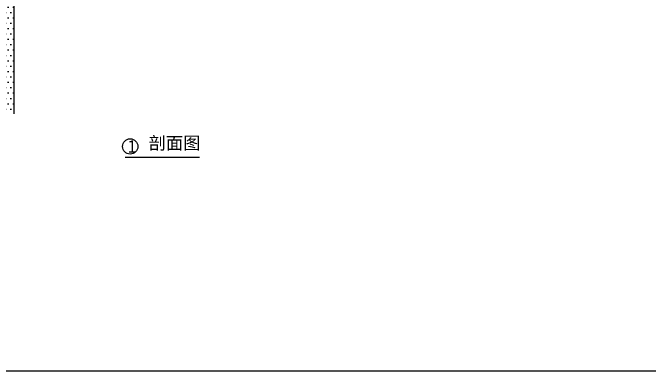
# Model space of a CAD drawing. Header units: metres. Extents: x 2161 to 8647, y 1356 to 2951.
# Drawn here: x 6768 to 7520, y 1716 to 2140 of the extents above; entities that cross this region are included whole.
import ezdxf

# ---------------------------------------------------------------- set-up
doc = ezdxf.new("R2010")
doc.units = ezdxf.units.M

msp = doc.modelspace()

# ---------------------------------------------------------------- hatches: boundary and pattern name
h = msp.add_hatch()
h.set_pattern_fill('DOTS', scale=4)
h.paths.add_polyline_path([(6769.53, 2613.43), (6759.53, 2613.43), (6759.53, 2019.99), (6769.53, 2019.99)])

# ---------------------------------------------------------------- linework, layer by layer
for p, q in [((6769.53, 2613.43), (6769.53, 2019.99)), ((6900.94, 1968.84), (6988.94, 1968.84))]:
    msp.add_line(p, q)
msp.add_lwpolyline([(6392.4, 2806.1), (8647.33, 2806.1), (8647.33, 1715.83), (6392.4, 1715.83)], close=True)
msp.add_circle((6906.92, 1981.49), 9.04)

# ---------------------------------------------------------------- texts
at = {"char_height": 15, "attachment_point": 1}
for s, insert in [('{\\fFangSong_GB2312|b0|i0|c134|p49;\\P剖面图}', (6928.56, 2018.06)), ('{\\fFangSong_GB2312|b0|i0|c134|p49;\\P1}', (6904.08, 2014.21))]:
    msp.add_mtext(s, dxfattribs=dict(at, insert=insert))

doc.saveas('drawing.dxf')
